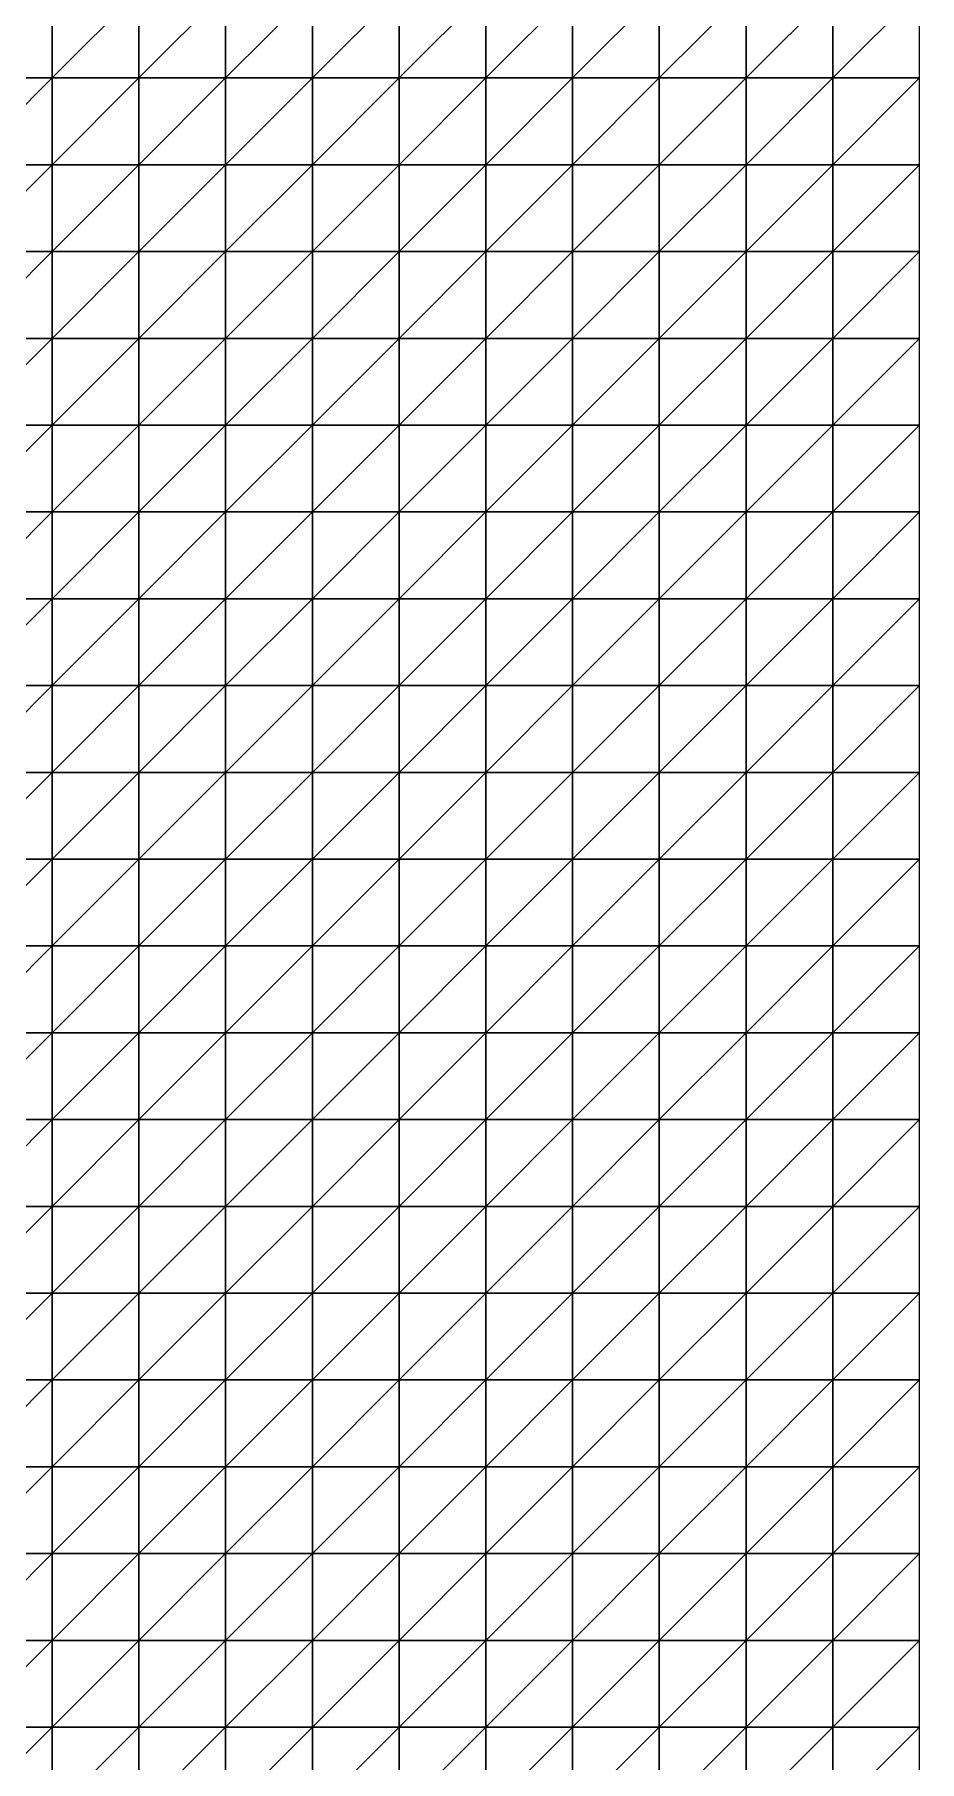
# Model space of a CAD drawing. Header units: metres. Extents: x 351000 to 353000, y 7455000 to 7457000.
# Drawn here: x 352744.9 to 353000, y 7455490.1 to 7455987.5 of the extents above; entities that cross this region are included whole.
import ezdxf

# ---------------------------------------------------------------- set-up
doc = ezdxf.new("R2010")
doc.units = ezdxf.units.M

msp = doc.modelspace()

# ---------------------------------------------------------------- linework, layer by layer
at = {"layer": 'BASE_OF_COVER_BOC'}
for points in [[(352725, 7455975, 1266.6), (352750, 7455975, 1263.98), (352750, 7456000, 1266.82)], [(352725, 7455975, 1266.6), (352750, 7456000, 1266.82), (352725, 7456000, 1269.68)], [(352750, 7455975, 1263.98), (352775, 7455975, 1262.41), (352775, 7456000, 1264.52)], [(352750, 7455975, 1263.98), (352775, 7456000, 1264.52), (352750, 7456000, 1266.82)], [(352775, 7455975, 1262.41), (352800, 7455975, 1261.03), (352800, 7456000, 1260.6)], [(352775, 7455975, 1262.41), (352800, 7456000, 1260.6), (352775, 7456000, 1264.52)], [(352800, 7455975, 1261.03), (352825, 7455975, 1258.82), (352825, 7456000, 1257.57)], [(352800, 7455975, 1261.03), (352825, 7456000, 1257.57), (352800, 7456000, 1260.6)], [(352825, 7455975, 1258.82), (352850, 7455975, 1257.63), (352850, 7456000, 1255.87)], [(352825, 7455975, 1258.82), (352850, 7456000, 1255.87), (352825, 7456000, 1257.57)], [(352850, 7455975, 1257.63), (352875, 7455975, 1257.71), (352875, 7456000, 1255.49)], [(352850, 7455975, 1257.63), (352875, 7456000, 1255.49), (352850, 7456000, 1255.87)], [(352875, 7455975, 1257.71), (352900, 7455975, 1258.86), (352900, 7456000, 1256.07)], [(352875, 7455975, 1257.71), (352900, 7456000, 1256.07), (352875, 7456000, 1255.49)], [(352900, 7455975, 1258.86), (352925, 7455975, 1260.57), (352925, 7456000, 1257.05)], [(352900, 7455975, 1258.86), (352925, 7456000, 1257.05), (352900, 7456000, 1256.07)], [(352925, 7455975, 1260.57), (352950, 7455975, 1262.14), (352950, 7456000, 1257.93)], [(352925, 7455975, 1260.57), (352950, 7456000, 1257.93), (352925, 7456000, 1257.05)], [(352950, 7455975, 1262.14), (352975, 7455975, 1263.09), (352975, 7456000, 1258.56)], [(352950, 7455975, 1262.14), (352975, 7456000, 1258.56), (352950, 7456000, 1257.93)], [(352975, 7455975, 1263.09), (353000, 7455975, 1263.31), (353000, 7456000, 1259.13)], [(352975, 7455975, 1263.09), (353000, 7456000, 1259.13), (352975, 7456000, 1258.56)], [(352725, 7455950, 1264.92), (352750, 7455950, 1262.26), (352750, 7455975, 1263.98)], [(352725, 7455950, 1264.92), (352750, 7455975, 1263.98), (352725, 7455975, 1266.6)], [(352750, 7455950, 1262.26), (352775, 7455950, 1260.75), (352775, 7455975, 1262.41)], [(352750, 7455950, 1262.26), (352775, 7455975, 1262.41), (352750, 7455975, 1263.98)], [(352775, 7455950, 1260.75), (352800, 7455950, 1260.3), (352800, 7455975, 1261.03)], [(352775, 7455950, 1260.75), (352800, 7455975, 1261.03), (352775, 7455975, 1262.41)], [(352800, 7455950, 1260.3), (352825, 7455950, 1259.7), (352825, 7455975, 1258.82)], [(352800, 7455950, 1260.3), (352825, 7455975, 1258.82), (352800, 7455975, 1261.03)], [(352825, 7455950, 1259.7), (352850, 7455950, 1259.04), (352850, 7455975, 1257.63)], [(352825, 7455950, 1259.7), (352850, 7455975, 1257.63), (352825, 7455975, 1258.82)], [(352850, 7455950, 1259.04), (352875, 7455950, 1259.39), (352875, 7455975, 1257.71)], [(352850, 7455950, 1259.04), (352875, 7455975, 1257.71), (352850, 7455975, 1257.63)], [(352875, 7455950, 1259.39), (352900, 7455950, 1260.78), (352900, 7455975, 1258.86)], [(352875, 7455950, 1259.39), (352900, 7455975, 1258.86), (352875, 7455975, 1257.71)], [(352900, 7455950, 1260.78), (352925, 7455950, 1262.89), (352925, 7455975, 1260.57)], [(352900, 7455950, 1260.78), (352925, 7455975, 1260.57), (352900, 7455975, 1258.86)], [(352925, 7455950, 1262.89), (352950, 7455950, 1265.05), (352950, 7455975, 1262.14)], [(352925, 7455950, 1262.89), (352950, 7455975, 1262.14), (352925, 7455975, 1260.57)], [(352950, 7455950, 1265.05), (352975, 7455950, 1266.59), (352975, 7455975, 1263.09)], [(352950, 7455950, 1265.05), (352975, 7455975, 1263.09), (352950, 7455975, 1262.14)], [(352975, 7455950, 1266.59), (353000, 7455950, 1267.08), (353000, 7455975, 1263.31)], [(352975, 7455950, 1266.59), (353000, 7455975, 1263.31), (352975, 7455975, 1263.09)], [(352725, 7455925, 1262.76), (352750, 7455925, 1261.08), (352750, 7455950, 1262.26)], [(352725, 7455925, 1262.76), (352750, 7455950, 1262.26), (352725, 7455950, 1264.92)], [(352750, 7455925, 1261.08), (352775, 7455925, 1259.77), (352775, 7455950, 1260.75)], [(352750, 7455925, 1261.08), (352775, 7455950, 1260.75), (352750, 7455950, 1262.26)], [(352775, 7455925, 1259.77), (352800, 7455925, 1259.13), (352800, 7455950, 1260.3)], [(352775, 7455925, 1259.77), (352800, 7455950, 1260.3), (352775, 7455950, 1260.75)], [(352800, 7455925, 1259.13), (352825, 7455925, 1259.16), (352825, 7455950, 1259.7)], [(352800, 7455925, 1259.13), (352825, 7455950, 1259.7), (352800, 7455950, 1260.3)], [(352825, 7455925, 1259.16), (352850, 7455925, 1259.21), (352850, 7455950, 1259.04)], [(352825, 7455925, 1259.16), (352850, 7455950, 1259.04), (352825, 7455950, 1259.7)], [(352850, 7455925, 1259.21), (352875, 7455925, 1259.94), (352875, 7455950, 1259.39)], [(352850, 7455925, 1259.21), (352875, 7455950, 1259.39), (352850, 7455950, 1259.04)], [(352875, 7455925, 1259.94), (352900, 7455925, 1261.54), (352900, 7455950, 1260.78)], [(352875, 7455925, 1259.94), (352900, 7455950, 1260.78), (352875, 7455950, 1259.39)], [(352900, 7455925, 1261.54), (352925, 7455925, 1263.9), (352925, 7455950, 1262.89)], [(352900, 7455925, 1261.54), (352925, 7455950, 1262.89), (352900, 7455950, 1260.78)], [(352925, 7455925, 1263.9), (352950, 7455925, 1266.56), (352950, 7455950, 1265.05)], [(352925, 7455925, 1263.9), (352950, 7455950, 1265.05), (352925, 7455950, 1262.89)], [(352950, 7455925, 1266.56), (352975, 7455925, 1268.86), (352975, 7455950, 1266.59)], [(352950, 7455925, 1266.56), (352975, 7455950, 1266.59), (352950, 7455950, 1265.05)], [(352975, 7455925, 1268.86), (353000, 7455925, 1270.18), (353000, 7455950, 1267.08)], [(352975, 7455925, 1268.86), (353000, 7455950, 1267.08), (352975, 7455950, 1266.59)], [(352725, 7455900, 1260.61), (352750, 7455900, 1257.87), (352750, 7455925, 1261.08)], [(352725, 7455900, 1260.61), (352750, 7455925, 1261.08), (352725, 7455925, 1262.76)], [(352750, 7455900, 1257.87), (352775, 7455900, 1256.58), (352775, 7455925, 1259.77)], [(352750, 7455900, 1257.87), (352775, 7455925, 1259.77), (352750, 7455925, 1261.08)], [(352775, 7455900, 1256.58), (352800, 7455900, 1256.38), (352800, 7455925, 1259.13)], [(352775, 7455900, 1256.58), (352800, 7455925, 1259.13), (352775, 7455925, 1259.77)], [(352800, 7455900, 1256.38), (352825, 7455900, 1256.89), (352825, 7455925, 1259.16)], [(352800, 7455900, 1256.38), (352825, 7455925, 1259.16), (352800, 7455925, 1259.13)], [(352825, 7455900, 1256.89), (352850, 7455900, 1257.9), (352850, 7455925, 1259.21)], [(352825, 7455900, 1256.89), (352850, 7455925, 1259.21), (352825, 7455925, 1259.16)], [(352850, 7455900, 1257.9), (352875, 7455900, 1259.39), (352875, 7455925, 1259.94)], [(352850, 7455900, 1257.9), (352875, 7455925, 1259.94), (352850, 7455925, 1259.21)], [(352875, 7455900, 1259.39), (352900, 7455900, 1261.49), (352900, 7455925, 1261.54)], [(352875, 7455900, 1259.39), (352900, 7455925, 1261.54), (352875, 7455925, 1259.94)], [(352900, 7455900, 1261.49), (352925, 7455900, 1264.23), (352925, 7455925, 1263.9)], [(352900, 7455900, 1261.49), (352925, 7455925, 1263.9), (352900, 7455925, 1261.54)], [(352925, 7455900, 1264.23), (352950, 7455900, 1267.39), (352950, 7455925, 1266.56)], [(352925, 7455900, 1264.23), (352950, 7455925, 1266.56), (352925, 7455925, 1263.9)], [(352950, 7455900, 1267.39), (352975, 7455900, 1270.49), (352975, 7455925, 1268.86)], [(352950, 7455900, 1267.39), (352975, 7455925, 1268.86), (352950, 7455925, 1266.56)], [(352975, 7455900, 1270.49), (353000, 7455900, 1272.92), (353000, 7455925, 1270.18)], [(352975, 7455900, 1270.49), (353000, 7455925, 1270.18), (352975, 7455925, 1268.86)], [(352725, 7455875, 1259.41), (352750, 7455875, 1255.05), (352750, 7455900, 1257.87)], [(352725, 7455875, 1259.41), (352750, 7455900, 1257.87), (352725, 7455900, 1260.61)], [(352750, 7455875, 1255.05), (352775, 7455875, 1252.78), (352775, 7455900, 1256.58)], [(352750, 7455875, 1255.05), (352775, 7455900, 1256.58), (352750, 7455900, 1257.87)], [(352775, 7455875, 1252.78), (352800, 7455875, 1252.47), (352800, 7455900, 1256.38)], [(352775, 7455875, 1252.78), (352800, 7455900, 1256.38), (352775, 7455900, 1256.58)], [(352800, 7455875, 1252.47), (352825, 7455875, 1253.66), (352825, 7455900, 1256.89)], [(352800, 7455875, 1252.47), (352825, 7455900, 1256.89), (352800, 7455900, 1256.38)], [(352825, 7455875, 1253.66), (352850, 7455875, 1255.79), (352850, 7455900, 1257.9)], [(352825, 7455875, 1253.66), (352850, 7455900, 1257.9), (352825, 7455900, 1256.89)], [(352850, 7455875, 1255.79), (352875, 7455875, 1258.48), (352875, 7455900, 1259.39)], [(352850, 7455875, 1255.79), (352875, 7455900, 1259.39), (352850, 7455900, 1257.9)], [(352875, 7455875, 1258.48), (352900, 7455875, 1261.54), (352900, 7455900, 1261.49)], [(352875, 7455875, 1258.48), (352900, 7455900, 1261.49), (352875, 7455900, 1259.39)], [(352900, 7455875, 1261.54), (352925, 7455875, 1264.95), (352925, 7455900, 1264.23)], [(352900, 7455875, 1261.54), (352925, 7455900, 1264.23), (352900, 7455900, 1261.49)], [(352925, 7455875, 1264.95), (352950, 7455875, 1268.66), (352950, 7455900, 1267.39)], [(352925, 7455875, 1264.95), (352950, 7455900, 1267.39), (352925, 7455900, 1264.23)], [(352950, 7455875, 1268.66), (352975, 7455875, 1272.45), (352975, 7455900, 1270.49)], [(352950, 7455875, 1268.66), (352975, 7455900, 1270.49), (352950, 7455900, 1267.39)], [(352975, 7455875, 1272.45), (353000, 7455875, 1275.88), (353000, 7455900, 1272.92)], [(352975, 7455875, 1272.45), (353000, 7455900, 1272.92), (352975, 7455900, 1270.49)], [(352725, 7455850, 1259.61), (352750, 7455850, 1253.75), (352750, 7455875, 1255.05)], [(352725, 7455850, 1259.61), (352750, 7455875, 1255.05), (352725, 7455875, 1259.41)], [(352750, 7455850, 1253.75), (352775, 7455850, 1250.32), (352775, 7455875, 1252.78)], [(352750, 7455850, 1253.75), (352775, 7455875, 1252.78), (352750, 7455875, 1255.05)], [(352775, 7455850, 1250.32), (352800, 7455850, 1249.55), (352800, 7455875, 1252.47)], [(352775, 7455850, 1250.32), (352800, 7455875, 1252.47), (352775, 7455875, 1252.78)], [(352800, 7455850, 1249.55), (352825, 7455850, 1251.1), (352825, 7455875, 1253.66)], [(352800, 7455850, 1249.55), (352825, 7455875, 1253.66), (352800, 7455875, 1252.47)], [(352825, 7455850, 1251.1), (352850, 7455850, 1254.28), (352850, 7455875, 1255.79)], [(352825, 7455850, 1251.1), (352850, 7455875, 1255.79), (352825, 7455875, 1253.66)], [(352850, 7455850, 1254.28), (352875, 7455850, 1258.32), (352875, 7455875, 1258.48)], [(352850, 7455850, 1254.28), (352875, 7455875, 1258.48), (352850, 7455875, 1255.79)], [(352875, 7455850, 1258.32), (352900, 7455850, 1262.65), (352900, 7455875, 1261.54)], [(352875, 7455850, 1258.32), (352900, 7455875, 1261.54), (352875, 7455875, 1258.48)], [(352900, 7455850, 1262.65), (352925, 7455850, 1266.99), (352925, 7455875, 1264.95)], [(352900, 7455850, 1262.65), (352925, 7455875, 1264.95), (352900, 7455875, 1261.54)], [(352925, 7455850, 1266.99), (352950, 7455850, 1271.28), (352950, 7455875, 1268.66)], [(352925, 7455850, 1266.99), (352950, 7455875, 1268.66), (352925, 7455875, 1264.95)], [(352950, 7455850, 1271.28), (352975, 7455850, 1275.49), (352975, 7455875, 1272.45)], [(352950, 7455850, 1271.28), (352975, 7455875, 1272.45), (352950, 7455875, 1268.66)], [(352975, 7455850, 1275.49), (353000, 7455850, 1279.48), (353000, 7455875, 1275.88)], [(352975, 7455850, 1275.49), (353000, 7455875, 1275.88), (352975, 7455875, 1272.45)], [(352725, 7455825, 1261.8), (352750, 7455825, 1255.2), (352750, 7455850, 1253.75)], [(352725, 7455825, 1261.8), (352750, 7455850, 1253.75), (352725, 7455850, 1259.61)], [(352750, 7455825, 1255.2), (352775, 7455825, 1250.93), (352775, 7455850, 1250.32)], [(352750, 7455825, 1255.2), (352775, 7455850, 1250.32), (352750, 7455850, 1253.75)], [(352775, 7455825, 1250.93), (352800, 7455825, 1249.57), (352800, 7455850, 1249.55)], [(352775, 7455825, 1250.93), (352800, 7455850, 1249.55), (352775, 7455850, 1250.32)], [(352800, 7455825, 1249.57), (352825, 7455825, 1251.09), (352825, 7455850, 1251.1)], [(352800, 7455825, 1249.57), (352825, 7455850, 1251.1), (352800, 7455850, 1249.55)], [(352825, 7455825, 1251.09), (352850, 7455825, 1254.85), (352850, 7455850, 1254.28)], [(352825, 7455825, 1251.09), (352850, 7455850, 1254.28), (352825, 7455850, 1251.1)], [(352850, 7455825, 1254.85), (352875, 7455825, 1259.93), (352875, 7455850, 1258.32)], [(352850, 7455825, 1254.85), (352875, 7455850, 1258.32), (352850, 7455850, 1254.28)], [(352875, 7455825, 1259.93), (352900, 7455825, 1265.41), (352900, 7455850, 1262.65)], [(352875, 7455825, 1259.93), (352900, 7455850, 1262.65), (352875, 7455850, 1258.32)], [(352900, 7455825, 1265.41), (352925, 7455825, 1270.67), (352925, 7455850, 1266.99)], [(352900, 7455825, 1265.41), (352925, 7455850, 1266.99), (352900, 7455850, 1262.65)], [(352925, 7455825, 1270.67), (352950, 7455825, 1275.44), (352950, 7455850, 1271.28)], [(352925, 7455825, 1270.67), (352950, 7455850, 1271.28), (352925, 7455850, 1266.99)], [(352950, 7455825, 1275.44), (352975, 7455825, 1279.77), (352975, 7455850, 1275.49)], [(352950, 7455825, 1275.44), (352975, 7455850, 1275.49), (352950, 7455850, 1271.28)], [(352975, 7455825, 1279.77), (353000, 7455825, 1283.73), (353000, 7455850, 1279.48)], [(352975, 7455825, 1279.77), (353000, 7455850, 1279.48), (352975, 7455850, 1275.49)], [(352725, 7455800, 1266.42), (352750, 7455800, 1260.17), (352750, 7455825, 1255.2)], [(352725, 7455800, 1266.42), (352750, 7455825, 1255.2), (352725, 7455825, 1261.8)], [(352750, 7455800, 1260.17), (352775, 7455800, 1255.71), (352775, 7455825, 1250.93)], [(352750, 7455800, 1260.17), (352775, 7455825, 1250.93), (352750, 7455825, 1255.2)], [(352775, 7455800, 1255.71), (352800, 7455800, 1253.85), (352800, 7455825, 1249.57)], [(352775, 7455800, 1255.71), (352800, 7455825, 1249.57), (352775, 7455825, 1250.93)], [(352800, 7455800, 1253.85), (352825, 7455800, 1254.88), (352825, 7455825, 1251.09)], [(352800, 7455800, 1253.85), (352825, 7455825, 1251.09), (352800, 7455825, 1249.57)], [(352825, 7455800, 1254.88), (352850, 7455800, 1258.47), (352850, 7455825, 1254.85)], [(352825, 7455800, 1254.88), (352850, 7455825, 1254.85), (352825, 7455825, 1251.09)], [(352850, 7455800, 1258.47), (352875, 7455800, 1263.8), (352875, 7455825, 1259.93)], [(352850, 7455800, 1258.47), (352875, 7455825, 1259.93), (352850, 7455825, 1254.85)], [(352875, 7455800, 1263.8), (352900, 7455800, 1269.82), (352900, 7455825, 1265.41)], [(352875, 7455800, 1263.8), (352900, 7455825, 1265.41), (352875, 7455825, 1259.93)], [(352900, 7455800, 1269.82), (352925, 7455800, 1274.77), (352925, 7455825, 1270.67)], [(352900, 7455800, 1269.82), (352925, 7455825, 1270.67), (352900, 7455825, 1265.41)], [(352925, 7455800, 1274.77), (352950, 7455800, 1280.16), (352950, 7455825, 1275.44)], [(352925, 7455800, 1274.77), (352950, 7455825, 1275.44), (352925, 7455825, 1270.67)], [(352950, 7455800, 1280.16), (352975, 7455800, 1284.79), (352975, 7455825, 1279.77)], [(352950, 7455800, 1280.16), (352975, 7455825, 1279.77), (352950, 7455825, 1275.44)], [(352975, 7455800, 1284.79), (353000, 7455800, 1288.28), (353000, 7455825, 1283.73)], [(352975, 7455800, 1284.79), (353000, 7455825, 1283.73), (352975, 7455825, 1279.77)], [(352725, 7455775, 1273.43), (352750, 7455775, 1268.48), (352750, 7455800, 1260.17)], [(352725, 7455775, 1273.43), (352750, 7455800, 1260.17), (352725, 7455800, 1266.42)], [(352750, 7455775, 1268.48), (352775, 7455775, 1264.54), (352775, 7455800, 1255.71)], [(352750, 7455775, 1268.48), (352775, 7455800, 1255.71), (352750, 7455800, 1260.17)], [(352775, 7455775, 1264.54), (352800, 7455775, 1262.37), (352800, 7455800, 1253.85)], [(352775, 7455775, 1264.54), (352800, 7455800, 1253.85), (352775, 7455800, 1255.71)], [(352800, 7455775, 1262.37), (352825, 7455775, 1262.55), (352825, 7455800, 1254.88)], [(352800, 7455775, 1262.37), (352825, 7455800, 1254.88), (352800, 7455800, 1253.85)], [(352825, 7455775, 1262.55), (352850, 7455775, 1265.16), (352850, 7455800, 1258.47)], [(352825, 7455775, 1262.55), (352850, 7455800, 1258.47), (352825, 7455800, 1254.88)], [(352850, 7455775, 1265.16), (352875, 7455775, 1269.72), (352875, 7455800, 1263.8)], [(352850, 7455775, 1265.16), (352875, 7455800, 1263.8), (352850, 7455800, 1258.47)], [(352875, 7455775, 1269.72), (352900, 7455775, 1275.32), (352900, 7455800, 1269.82)], [(352875, 7455775, 1269.72), (352900, 7455800, 1269.82), (352875, 7455800, 1263.8)], [(352900, 7455775, 1275.32), (352925, 7455775, 1279.78), (352925, 7455800, 1274.77)], [(352900, 7455775, 1275.32), (352925, 7455800, 1274.77), (352900, 7455800, 1269.82)], [(352925, 7455775, 1279.78), (352950, 7455775, 1284.91), (352950, 7455800, 1280.16)], [(352925, 7455775, 1279.78), (352950, 7455800, 1280.16), (352925, 7455800, 1274.77)], [(352950, 7455775, 1284.91), (352975, 7455775, 1289.74), (352975, 7455800, 1284.79)], [(352950, 7455775, 1284.91), (352975, 7455800, 1284.79), (352950, 7455800, 1280.16)], [(352975, 7455775, 1289.74), (353000, 7455775, 1292.58), (353000, 7455800, 1288.28)], [(352975, 7455775, 1289.74), (353000, 7455800, 1288.28), (352975, 7455800, 1284.79)], [(352725, 7455750, 1282.06), (352750, 7455750, 1278.9), (352750, 7455775, 1268.48)], [(352725, 7455750, 1282.06), (352750, 7455775, 1268.48), (352725, 7455775, 1273.43)], [(352750, 7455750, 1278.9), (352775, 7455750, 1275.93), (352775, 7455775, 1264.54)], [(352750, 7455750, 1278.9), (352775, 7455775, 1264.54), (352750, 7455775, 1268.48)], [(352775, 7455750, 1275.93), (352800, 7455750, 1273.73), (352800, 7455775, 1262.37)], [(352775, 7455750, 1275.93), (352800, 7455775, 1262.37), (352775, 7455775, 1264.54)], [(352800, 7455750, 1273.73), (352825, 7455750, 1272.94), (352825, 7455775, 1262.55)], [(352800, 7455750, 1273.73), (352825, 7455775, 1262.55), (352800, 7455775, 1262.37)], [(352825, 7455750, 1272.94), (352850, 7455750, 1274.01), (352850, 7455775, 1265.16)], [(352825, 7455750, 1272.94), (352850, 7455775, 1265.16), (352825, 7455775, 1262.55)], [(352850, 7455750, 1274.01), (352875, 7455750, 1276.93), (352875, 7455775, 1269.72)], [(352850, 7455750, 1274.01), (352875, 7455775, 1269.72), (352850, 7455775, 1265.16)], [(352875, 7455750, 1276.93), (352900, 7455750, 1281.21), (352900, 7455775, 1275.32)], [(352875, 7455750, 1276.93), (352900, 7455775, 1275.32), (352875, 7455775, 1269.72)], [(352900, 7455750, 1281.21), (352925, 7455750, 1285.38), (352925, 7455775, 1279.78)], [(352900, 7455750, 1281.21), (352925, 7455775, 1279.78), (352900, 7455775, 1275.32)], [(352925, 7455750, 1285.38), (352950, 7455750, 1289.73), (352950, 7455775, 1284.91)], [(352925, 7455750, 1285.38), (352950, 7455775, 1284.91), (352925, 7455775, 1279.78)], [(352950, 7455750, 1289.73), (352975, 7455750, 1293.87), (352975, 7455775, 1289.74)], [(352950, 7455750, 1289.73), (352975, 7455775, 1289.74), (352950, 7455775, 1284.91)], [(352975, 7455750, 1293.87), (353000, 7455750, 1296.17), (353000, 7455775, 1292.58)], [(352975, 7455750, 1293.87), (353000, 7455775, 1292.58), (352975, 7455775, 1289.74)], [(352725, 7455725, 1290.94), (352750, 7455725, 1289.27), (352750, 7455750, 1278.9)], [(352725, 7455725, 1290.94), (352750, 7455750, 1278.9), (352725, 7455750, 1282.06)], [(352750, 7455725, 1289.27), (352775, 7455725, 1287.53), (352775, 7455750, 1275.93)], [(352750, 7455725, 1289.27), (352775, 7455750, 1275.93), (352750, 7455750, 1278.9)], [(352775, 7455725, 1287.53), (352800, 7455725, 1285.63), (352800, 7455750, 1273.73)], [(352775, 7455725, 1287.53), (352800, 7455750, 1273.73), (352775, 7455750, 1275.93)], [(352800, 7455725, 1285.63), (352825, 7455725, 1284.08), (352825, 7455750, 1272.94)], [(352800, 7455725, 1285.63), (352825, 7455750, 1272.94), (352800, 7455750, 1273.73)], [(352825, 7455725, 1284.08), (352850, 7455725, 1283.58), (352850, 7455750, 1274.01)], [(352825, 7455725, 1284.08), (352850, 7455750, 1274.01), (352825, 7455750, 1272.94)], [(352850, 7455725, 1283.58), (352875, 7455725, 1284.53), (352875, 7455750, 1276.93)], [(352850, 7455725, 1283.58), (352875, 7455750, 1276.93), (352850, 7455750, 1274.01)], [(352875, 7455725, 1284.53), (352900, 7455725, 1286.93), (352900, 7455750, 1281.21)], [(352875, 7455725, 1284.53), (352900, 7455750, 1281.21), (352875, 7455750, 1276.93)], [(352900, 7455725, 1286.93), (352925, 7455725, 1290.29), (352925, 7455750, 1285.38)], [(352900, 7455725, 1286.93), (352925, 7455750, 1285.38), (352900, 7455750, 1281.21)], [(352925, 7455725, 1290.29), (352950, 7455725, 1293.85), (352950, 7455750, 1289.73)], [(352925, 7455725, 1290.29), (352950, 7455750, 1289.73), (352925, 7455750, 1285.38)], [(352950, 7455725, 1293.85), (352975, 7455725, 1296.84), (352975, 7455750, 1293.87)], [(352950, 7455725, 1293.85), (352975, 7455750, 1293.87), (352950, 7455750, 1289.73)], [(352975, 7455725, 1296.84), (353000, 7455725, 1298.77), (353000, 7455750, 1296.17)], [(352975, 7455725, 1296.84), (353000, 7455750, 1296.17), (352975, 7455750, 1293.87)], [(352725, 7455700, 1297.19), (352750, 7455700, 1296.4), (352750, 7455725, 1289.27)], [(352725, 7455700, 1297.19), (352750, 7455725, 1289.27), (352725, 7455725, 1290.94)], [(352750, 7455700, 1296.4), (352775, 7455700, 1295.54), (352775, 7455725, 1287.53)], [(352750, 7455700, 1296.4), (352775, 7455725, 1287.53), (352750, 7455725, 1289.27)], [(352775, 7455700, 1295.54), (352800, 7455700, 1294.71), (352800, 7455725, 1285.63)], [(352775, 7455700, 1295.54), (352800, 7455725, 1285.63), (352775, 7455725, 1287.53)], [(352800, 7455700, 1294.71), (352825, 7455700, 1294.02), (352825, 7455725, 1284.08)], [(352800, 7455700, 1294.71), (352825, 7455725, 1284.08), (352800, 7455725, 1285.63)], [(352825, 7455700, 1294.02), (352850, 7455700, 1292.48), (352850, 7455725, 1283.58)], [(352825, 7455700, 1294.02), (352850, 7455725, 1283.58), (352825, 7455725, 1284.08)], [(352850, 7455700, 1292.48), (352875, 7455700, 1291.77), (352875, 7455725, 1284.53)], [(352850, 7455700, 1292.48), (352875, 7455725, 1284.53), (352850, 7455725, 1283.58)], [(352875, 7455700, 1291.77), (352900, 7455700, 1292.27), (352900, 7455725, 1286.93)], [(352875, 7455700, 1291.77), (352900, 7455725, 1286.93), (352875, 7455725, 1284.53)], [(352900, 7455700, 1292.27), (352925, 7455700, 1293.94), (352925, 7455725, 1290.29)], [(352900, 7455700, 1292.27), (352925, 7455725, 1290.29), (352900, 7455725, 1286.93)], [(352925, 7455700, 1293.94), (352950, 7455700, 1296.3), (352950, 7455725, 1293.85)], [(352925, 7455700, 1293.94), (352950, 7455725, 1293.85), (352925, 7455725, 1290.29)], [(352950, 7455700, 1296.3), (352975, 7455700, 1298.62), (352975, 7455725, 1296.84)], [(352950, 7455700, 1296.3), (352975, 7455725, 1296.84), (352950, 7455725, 1293.85)], [(352975, 7455700, 1298.62), (353000, 7455700, 1300.23), (353000, 7455725, 1298.77)], [(352975, 7455700, 1298.62), (353000, 7455725, 1298.77), (352975, 7455725, 1296.84)], [(352725, 7455675, 1302.68), (352750, 7455675, 1302.94), (352750, 7455700, 1296.4)], [(352725, 7455675, 1302.68), (352750, 7455700, 1296.4), (352725, 7455700, 1297.19)], [(352750, 7455675, 1302.94), (352775, 7455675, 1302.82), (352775, 7455700, 1295.54)], [(352750, 7455675, 1302.94), (352775, 7455700, 1295.54), (352750, 7455700, 1296.4)], [(352775, 7455675, 1302.82), (352800, 7455675, 1302.36), (352800, 7455700, 1294.71)], [(352775, 7455675, 1302.82), (352800, 7455700, 1294.71), (352775, 7455700, 1295.54)], [(352800, 7455675, 1302.36), (352825, 7455675, 1301.4), (352825, 7455700, 1294.02)], [(352800, 7455675, 1302.36), (352825, 7455700, 1294.02), (352800, 7455700, 1294.71)], [(352825, 7455675, 1301.4), (352850, 7455675, 1299.69), (352850, 7455700, 1292.48)], [(352825, 7455675, 1301.4), (352850, 7455700, 1292.48), (352825, 7455700, 1294.02)], [(352850, 7455675, 1299.69), (352875, 7455675, 1298.12), (352875, 7455700, 1291.77)], [(352850, 7455675, 1299.69), (352875, 7455700, 1291.77), (352850, 7455700, 1292.48)], [(352875, 7455675, 1298.12), (352900, 7455675, 1297.21), (352900, 7455700, 1292.27)], [(352875, 7455675, 1298.12), (352900, 7455700, 1292.27), (352875, 7455700, 1291.77)], [(352900, 7455675, 1297.21), (352925, 7455675, 1297.26), (352925, 7455700, 1293.94)], [(352900, 7455675, 1297.21), (352925, 7455700, 1293.94), (352900, 7455700, 1292.27)], [(352925, 7455675, 1297.26), (352950, 7455675, 1298.16), (352950, 7455700, 1296.3)], [(352925, 7455675, 1297.26), (352950, 7455700, 1296.3), (352925, 7455700, 1293.94)], [(352950, 7455675, 1298.16), (352975, 7455675, 1299.41), (352975, 7455700, 1298.62)], [(352950, 7455675, 1298.16), (352975, 7455700, 1298.62), (352950, 7455700, 1296.3)], [(352975, 7455675, 1299.41), (353000, 7455675, 1299.84), (353000, 7455700, 1300.23)], [(352975, 7455675, 1299.41), (353000, 7455700, 1300.23), (352975, 7455700, 1298.62)], [(352725, 7455650, 1305.86), (352750, 7455650, 1306.03), (352750, 7455675, 1302.94)], [(352725, 7455650, 1305.86), (352750, 7455675, 1302.94), (352725, 7455675, 1302.68)], [(352750, 7455650, 1306.03), (352775, 7455650, 1306.22), (352775, 7455675, 1302.82)], [(352750, 7455650, 1306.03), (352775, 7455675, 1302.82), (352750, 7455675, 1302.94)], [(352775, 7455650, 1306.22), (352800, 7455650, 1306.23), (352800, 7455675, 1302.36)], [(352775, 7455650, 1306.22), (352800, 7455675, 1302.36), (352775, 7455675, 1302.82)], [(352800, 7455650, 1306.23), (352825, 7455650, 1305.78), (352825, 7455675, 1301.4)], [(352800, 7455650, 1306.23), (352825, 7455675, 1301.4), (352800, 7455675, 1302.36)], [(352825, 7455650, 1305.78), (352850, 7455650, 1304.73), (352850, 7455675, 1299.69)], [(352825, 7455650, 1305.78), (352850, 7455675, 1299.69), (352825, 7455675, 1301.4)], [(352850, 7455650, 1304.73), (352875, 7455650, 1303.23), (352875, 7455675, 1298.12)], [(352850, 7455650, 1304.73), (352875, 7455675, 1298.12), (352850, 7455675, 1299.69)], [(352875, 7455650, 1303.23), (352900, 7455650, 1301.63), (352900, 7455675, 1297.21)], [(352875, 7455650, 1303.23), (352900, 7455675, 1297.21), (352875, 7455675, 1298.12)], [(352900, 7455650, 1301.63), (352925, 7455650, 1300.36), (352925, 7455675, 1297.26)], [(352900, 7455650, 1301.63), (352925, 7455675, 1297.26), (352900, 7455675, 1297.21)], [(352925, 7455650, 1300.36), (352950, 7455650, 1299.66), (352950, 7455675, 1298.16)], [(352925, 7455650, 1300.36), (352950, 7455675, 1298.16), (352925, 7455675, 1297.26)], [(352950, 7455650, 1299.66), (352975, 7455650, 1298.66), (352975, 7455675, 1299.41)], [(352950, 7455650, 1299.66), (352975, 7455675, 1299.41), (352950, 7455675, 1298.16)], [(352975, 7455650, 1298.66), (353000, 7455650, 1297.75), (353000, 7455675, 1299.84)], [(352975, 7455650, 1298.66), (353000, 7455675, 1299.84), (352975, 7455675, 1299.41)], [(352725, 7455625, 1305.55), (352750, 7455625, 1305.67), (352750, 7455650, 1306.03)], [(352725, 7455625, 1305.55), (352750, 7455650, 1306.03), (352725, 7455650, 1305.86)], [(352750, 7455625, 1305.67), (352775, 7455625, 1306.11), (352775, 7455650, 1306.22)], [(352750, 7455625, 1305.67), (352775, 7455650, 1306.22), (352750, 7455650, 1306.03)], [(352775, 7455625, 1306.11), (352800, 7455625, 1306.82), (352800, 7455650, 1306.23)], [(352775, 7455625, 1306.11), (352800, 7455650, 1306.23), (352775, 7455650, 1306.22)], [(352800, 7455625, 1306.82), (352825, 7455625, 1307.43), (352825, 7455650, 1305.78)], [(352800, 7455625, 1306.82), (352825, 7455650, 1305.78), (352800, 7455650, 1306.23)], [(352825, 7455625, 1307.43), (352850, 7455625, 1307.49), (352850, 7455650, 1304.73)], [(352825, 7455625, 1307.43), (352850, 7455650, 1304.73), (352825, 7455650, 1305.78)], [(352850, 7455625, 1307.49), (352875, 7455625, 1306.7), (352875, 7455650, 1303.23)], [(352850, 7455625, 1307.49), (352875, 7455650, 1303.23), (352850, 7455650, 1304.73)], [(352875, 7455625, 1306.7), (352900, 7455625, 1304.71), (352900, 7455650, 1301.63)], [(352875, 7455625, 1306.7), (352900, 7455650, 1301.63), (352875, 7455650, 1303.23)], [(352900, 7455625, 1304.71), (352925, 7455625, 1302.13), (352925, 7455650, 1300.36)], [(352900, 7455625, 1304.71), (352925, 7455650, 1300.36), (352900, 7455650, 1301.63)], [(352925, 7455625, 1302.13), (352950, 7455625, 1299.63), (352950, 7455650, 1299.66)], [(352925, 7455625, 1302.13), (352950, 7455650, 1299.66), (352925, 7455650, 1300.36)], [(352950, 7455625, 1299.63), (352975, 7455625, 1297.36), (352975, 7455650, 1298.66)], [(352950, 7455625, 1299.63), (352975, 7455650, 1298.66), (352950, 7455650, 1299.66)], [(352975, 7455625, 1297.36), (353000, 7455625, 1295.44), (353000, 7455650, 1297.75)], [(352975, 7455625, 1297.36), (353000, 7455650, 1297.75), (352975, 7455650, 1298.66)], [(352725, 7455600, 1303.58), (352750, 7455600, 1303.83), (352750, 7455625, 1305.67)], [(352725, 7455600, 1303.58), (352750, 7455625, 1305.67), (352725, 7455625, 1305.55)], [(352750, 7455600, 1303.83), (352775, 7455600, 1304.45), (352775, 7455625, 1306.11)], [(352750, 7455600, 1303.83), (352775, 7455625, 1306.11), (352750, 7455625, 1305.67)], [(352775, 7455600, 1304.45), (352800, 7455600, 1305.59), (352800, 7455625, 1306.82)], [(352775, 7455600, 1304.45), (352800, 7455625, 1306.82), (352775, 7455625, 1306.11)], [(352800, 7455600, 1305.59), (352825, 7455600, 1306.98), (352825, 7455625, 1307.43)], [(352800, 7455600, 1305.59), (352825, 7455625, 1307.43), (352800, 7455625, 1306.82)], [(352825, 7455600, 1306.98), (352850, 7455600, 1308.03), (352850, 7455625, 1307.49)], [(352825, 7455600, 1306.98), (352850, 7455625, 1307.49), (352825, 7455625, 1307.43)], [(352850, 7455600, 1308.03), (352875, 7455600, 1307.73), (352875, 7455625, 1306.7)], [(352850, 7455600, 1308.03), (352875, 7455625, 1306.7), (352850, 7455625, 1307.49)], [(352875, 7455600, 1307.73), (352900, 7455600, 1305), (352900, 7455625, 1304.71)], [(352875, 7455600, 1307.73), (352900, 7455625, 1304.71), (352875, 7455625, 1306.7)], [(352900, 7455600, 1305), (352925, 7455600, 1302.01), (352925, 7455625, 1302.13)], [(352900, 7455600, 1305), (352925, 7455625, 1302.13), (352900, 7455625, 1304.71)], [(352925, 7455600, 1302.01), (352950, 7455600, 1298.98), (352950, 7455625, 1299.63)], [(352925, 7455600, 1302.01), (352950, 7455625, 1299.63), (352925, 7455625, 1302.13)], [(352950, 7455600, 1298.98), (352975, 7455600, 1296.12), (352975, 7455625, 1297.36)], [(352950, 7455600, 1298.98), (352975, 7455625, 1297.36), (352950, 7455625, 1299.63)], [(352975, 7455600, 1296.12), (353000, 7455600, 1293.59), (353000, 7455625, 1295.44)], [(352975, 7455600, 1296.12), (353000, 7455625, 1295.44), (352975, 7455625, 1297.36)], [(352725, 7455575, 1300.75), (352750, 7455575, 1301.4), (352750, 7455600, 1303.83)], [(352725, 7455575, 1300.75), (352750, 7455600, 1303.83), (352725, 7455600, 1303.58)], [(352750, 7455575, 1301.4), (352775, 7455575, 1302.19), (352775, 7455600, 1304.45)], [(352750, 7455575, 1301.4), (352775, 7455600, 1304.45), (352750, 7455600, 1303.83)], [(352775, 7455575, 1302.19), (352800, 7455575, 1303.41), (352800, 7455600, 1305.59)], [(352775, 7455575, 1302.19), (352800, 7455600, 1305.59), (352775, 7455600, 1304.45)], [(352800, 7455575, 1303.41), (352825, 7455575, 1304.99), (352825, 7455600, 1306.98)], [(352800, 7455575, 1303.41), (352825, 7455600, 1306.98), (352800, 7455600, 1305.59)], [(352825, 7455575, 1304.99), (352850, 7455575, 1306.48), (352850, 7455600, 1308.03)], [(352825, 7455575, 1304.99), (352850, 7455600, 1308.03), (352825, 7455600, 1306.98)], [(352850, 7455575, 1306.48), (352875, 7455575, 1306.76), (352875, 7455600, 1307.73)], [(352850, 7455575, 1306.48), (352875, 7455600, 1307.73), (352850, 7455600, 1308.03)], [(352875, 7455575, 1306.76), (352900, 7455575, 1304.28), (352900, 7455600, 1305)], [(352875, 7455575, 1306.76), (352900, 7455600, 1305), (352875, 7455600, 1307.73)], [(352900, 7455575, 1304.28), (352925, 7455575, 1301.43), (352925, 7455600, 1302.01)], [(352900, 7455575, 1304.28), (352925, 7455600, 1302.01), (352900, 7455600, 1305)], [(352925, 7455575, 1301.43), (352950, 7455575, 1298.41), (352950, 7455600, 1298.98)], [(352925, 7455575, 1301.43), (352950, 7455600, 1298.98), (352925, 7455600, 1302.01)], [(352950, 7455575, 1298.41), (352975, 7455575, 1295.26), (352975, 7455600, 1296.12)], [(352950, 7455575, 1298.41), (352975, 7455600, 1296.12), (352950, 7455600, 1298.98)], [(352975, 7455575, 1295.26), (353000, 7455575, 1290.29), (353000, 7455600, 1293.59)], [(352975, 7455575, 1295.26), (353000, 7455600, 1293.59), (352975, 7455600, 1296.12)], [(352725, 7455550, 1297.47), (352750, 7455550, 1298.65), (352750, 7455575, 1301.4)], [(352725, 7455550, 1297.47), (352750, 7455575, 1301.4), (352725, 7455575, 1300.75)], [(352750, 7455550, 1298.65), (352775, 7455550, 1299.59), (352775, 7455575, 1302.19)], [(352750, 7455550, 1298.65), (352775, 7455575, 1302.19), (352750, 7455575, 1301.4)], [(352775, 7455550, 1299.59), (352800, 7455550, 1300.6), (352800, 7455575, 1303.41)], [(352775, 7455550, 1299.59), (352800, 7455575, 1303.41), (352775, 7455575, 1302.19)], [(352800, 7455550, 1300.6), (352825, 7455550, 1301.83), (352825, 7455575, 1304.99)], [(352800, 7455550, 1300.6), (352825, 7455575, 1304.99), (352800, 7455575, 1303.41)], [(352825, 7455550, 1301.83), (352850, 7455550, 1303.11), (352850, 7455575, 1306.48)], [(352825, 7455550, 1301.83), (352850, 7455575, 1306.48), (352825, 7455575, 1304.99)], [(352850, 7455550, 1303.11), (352875, 7455550, 1303.95), (352875, 7455575, 1306.76)], [(352850, 7455550, 1303.11), (352875, 7455575, 1306.76), (352850, 7455575, 1306.48)], [(352875, 7455550, 1303.95), (352900, 7455550, 1303.04), (352900, 7455575, 1304.28)], [(352875, 7455550, 1303.95), (352900, 7455575, 1304.28), (352875, 7455575, 1306.76)], [(352900, 7455550, 1303.04), (352925, 7455550, 1300.8), (352925, 7455575, 1301.43)], [(352900, 7455550, 1303.04), (352925, 7455575, 1301.43), (352900, 7455575, 1304.28)], [(352925, 7455550, 1300.8), (352950, 7455550, 1298.25), (352950, 7455575, 1298.41)], [(352925, 7455550, 1300.8), (352950, 7455575, 1298.41), (352925, 7455575, 1301.43)], [(352950, 7455550, 1298.25), (352975, 7455550, 1293.38), (352975, 7455575, 1295.26)], [(352950, 7455550, 1298.25), (352975, 7455575, 1295.26), (352950, 7455575, 1298.41)], [(352975, 7455550, 1293.38), (353000, 7455550, 1287.95), (353000, 7455575, 1290.29)], [(352975, 7455550, 1293.38), (353000, 7455575, 1290.29), (352975, 7455575, 1295.26)], [(352725, 7455525, 1293.72), (352750, 7455525, 1295.32), (352750, 7455550, 1298.65)], [(352725, 7455525, 1293.72), (352750, 7455550, 1298.65), (352725, 7455550, 1297.47)], [(352750, 7455525, 1295.32), (352775, 7455525, 1296.4), (352775, 7455550, 1299.59)], [(352750, 7455525, 1295.32), (352775, 7455550, 1299.59), (352750, 7455550, 1298.65)], [(352775, 7455525, 1296.4), (352800, 7455525, 1297.11), (352800, 7455550, 1300.6)], [(352775, 7455525, 1296.4), (352800, 7455550, 1300.6), (352775, 7455550, 1299.59)], [(352800, 7455525, 1297.11), (352825, 7455525, 1297.75), (352825, 7455550, 1301.83)], [(352800, 7455525, 1297.11), (352825, 7455550, 1301.83), (352800, 7455550, 1300.6)], [(352825, 7455525, 1297.75), (352850, 7455525, 1298.46), (352850, 7455550, 1303.11)], [(352825, 7455525, 1297.75), (352850, 7455550, 1303.11), (352825, 7455550, 1301.83)], [(352850, 7455525, 1298.46), (352875, 7455525, 1299.12), (352875, 7455550, 1303.95)], [(352850, 7455525, 1298.46), (352875, 7455550, 1303.95), (352850, 7455550, 1303.11)], [(352875, 7455525, 1299.12), (352900, 7455525, 1299.26), (352900, 7455550, 1303.04)], [(352875, 7455525, 1299.12), (352900, 7455550, 1303.04), (352875, 7455550, 1303.95)], [(352900, 7455525, 1299.26), (352925, 7455525, 1298.34), (352925, 7455550, 1300.8)], [(352900, 7455525, 1299.26), (352925, 7455550, 1300.8), (352900, 7455550, 1303.04)], [(352925, 7455525, 1298.34), (352950, 7455525, 1295.98), (352950, 7455550, 1298.25)], [(352925, 7455525, 1298.34), (352950, 7455550, 1298.25), (352925, 7455550, 1300.8)], [(352950, 7455525, 1295.98), (352975, 7455525, 1292.17), (352975, 7455550, 1293.38)], [(352950, 7455525, 1295.98), (352975, 7455550, 1293.38), (352950, 7455550, 1298.25)], [(352975, 7455525, 1292.17), (353000, 7455525, 1287.4), (353000, 7455550, 1287.95)], [(352975, 7455525, 1292.17), (353000, 7455550, 1287.95), (352975, 7455550, 1293.38)], [(352725, 7455500, 1289.33), (352750, 7455500, 1291.05), (352750, 7455525, 1295.32)], [(352725, 7455500, 1289.33), (352750, 7455525, 1295.32), (352725, 7455525, 1293.72)], [(352750, 7455500, 1291.05), (352775, 7455500, 1292.24), (352775, 7455525, 1296.4)], [(352750, 7455500, 1291.05), (352775, 7455525, 1296.4), (352750, 7455525, 1295.32)], [(352775, 7455500, 1292.24), (352800, 7455500, 1292.84), (352800, 7455525, 1297.11)], [(352775, 7455500, 1292.24), (352800, 7455525, 1297.11), (352775, 7455525, 1296.4)], [(352800, 7455500, 1292.84), (352825, 7455500, 1293.09), (352825, 7455525, 1297.75)], [(352800, 7455500, 1292.84), (352825, 7455525, 1297.75), (352800, 7455525, 1297.11)], [(352825, 7455500, 1293.09), (352850, 7455500, 1293.35), (352850, 7455525, 1298.46)], [(352825, 7455500, 1293.09), (352850, 7455525, 1298.46), (352825, 7455525, 1297.75)], [(352850, 7455500, 1293.35), (352875, 7455500, 1293.82), (352875, 7455525, 1299.12)], [(352850, 7455500, 1293.35), (352875, 7455525, 1299.12), (352850, 7455525, 1298.46)], [(352875, 7455500, 1293.82), (352900, 7455500, 1294.37), (352900, 7455525, 1299.26)], [(352875, 7455500, 1293.82), (352900, 7455525, 1299.26), (352875, 7455525, 1299.12)], [(352900, 7455500, 1294.37), (352925, 7455500, 1294.59), (352925, 7455525, 1298.34)], [(352900, 7455500, 1294.37), (352925, 7455525, 1298.34), (352900, 7455525, 1299.26)], [(352925, 7455500, 1294.59), (352950, 7455500, 1293.93), (352950, 7455525, 1295.98)], [(352925, 7455500, 1294.59), (352950, 7455525, 1295.98), (352925, 7455525, 1298.34)], [(352950, 7455500, 1293.93), (352975, 7455500, 1291.99), (352975, 7455525, 1292.17)], [(352950, 7455500, 1293.93), (352975, 7455525, 1292.17), (352950, 7455525, 1295.98)], [(352975, 7455500, 1291.99), (353000, 7455500, 1288.77), (353000, 7455525, 1287.4)], [(352975, 7455500, 1291.99), (353000, 7455525, 1287.4), (352975, 7455525, 1292.17)], [(352725, 7455475, 1284.46), (352750, 7455475, 1285.88), (352750, 7455500, 1291.05)], [(352725, 7455475, 1284.46), (352750, 7455500, 1291.05), (352725, 7455500, 1289.33)], [(352750, 7455475, 1285.88), (352775, 7455475, 1287.15), (352775, 7455500, 1292.24)], [(352750, 7455475, 1285.88), (352775, 7455500, 1292.24), (352750, 7455500, 1291.05)], [(352775, 7455475, 1287.15), (352800, 7455475, 1287.96), (352800, 7455500, 1292.84)], [(352775, 7455475, 1287.15), (352800, 7455500, 1292.84), (352775, 7455500, 1292.24)], [(352800, 7455475, 1287.96), (352825, 7455475, 1288.37), (352825, 7455500, 1293.09)], [(352800, 7455475, 1287.96), (352825, 7455500, 1293.09), (352800, 7455500, 1292.84)], [(352825, 7455475, 1288.37), (352850, 7455475, 1288.68), (352850, 7455500, 1293.35)], [(352825, 7455475, 1288.37), (352850, 7455500, 1293.35), (352825, 7455500, 1293.09)], [(352850, 7455475, 1288.68), (352875, 7455475, 1289.28), (352875, 7455500, 1293.82)], [(352850, 7455475, 1288.68), (352875, 7455500, 1293.82), (352850, 7455500, 1293.35)], [(352875, 7455475, 1289.28), (352900, 7455475, 1290.32), (352900, 7455500, 1294.37)], [(352875, 7455475, 1289.28), (352900, 7455500, 1294.37), (352875, 7455500, 1293.82)], [(352900, 7455475, 1290.32), (352925, 7455475, 1291.6), (352925, 7455500, 1294.59)], [(352900, 7455475, 1290.32), (352925, 7455500, 1294.59), (352900, 7455500, 1294.37)], [(352925, 7455475, 1291.6), (352950, 7455475, 1292.6), (352950, 7455500, 1293.93)], [(352925, 7455475, 1291.6), (352950, 7455500, 1293.93), (352925, 7455500, 1294.59)], [(352950, 7455475, 1292.6), (352975, 7455475, 1292.66), (352975, 7455500, 1291.99)], [(352950, 7455475, 1292.6), (352975, 7455500, 1291.99), (352950, 7455500, 1293.93)], [(352975, 7455475, 1292.66), (353000, 7455475, 1291.3), (353000, 7455500, 1288.77)], [(352975, 7455475, 1292.66), (353000, 7455500, 1288.77), (352975, 7455500, 1291.99)]]:
    msp.add_3dface(points, dxfattribs=at)

doc.saveas('drawing.dxf')
